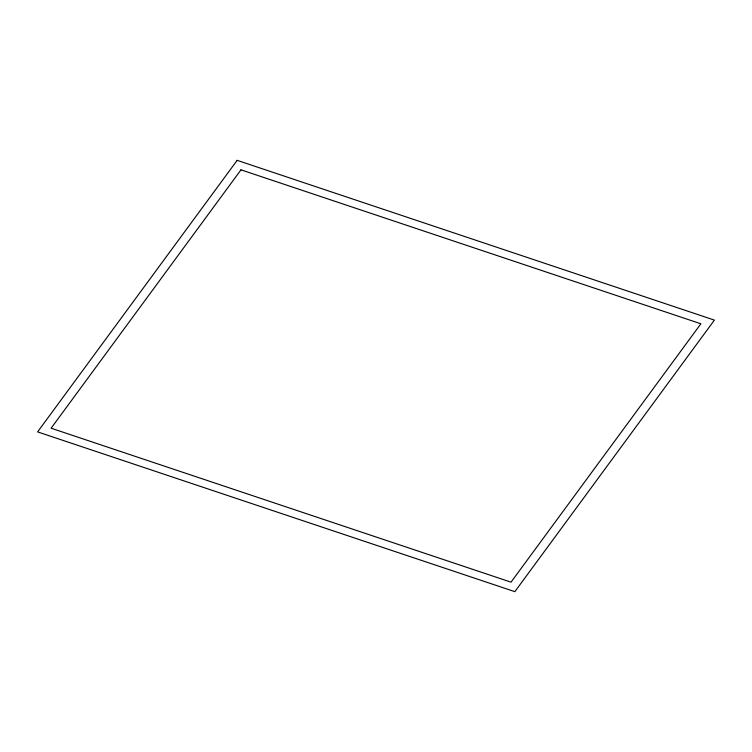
<?xml version="1.0" encoding="UTF-8"?>
<svg xmlns="http://www.w3.org/2000/svg" width="752" height="752" viewBox="0 0 752 752"><rect width="100%" height="100%" fill="white"/><g stroke="black" fill="none" stroke-linecap="round" stroke-linejoin="round"><path stroke-width="1.13" d="M237.143 160.345L37.6 431.892L514.857 591.655L714.4 320.108L237.143 160.345M240.978 169.839L51.117 428.217L511.022 582.161L700.883 323.783L240.978 169.839"/></g></svg>
